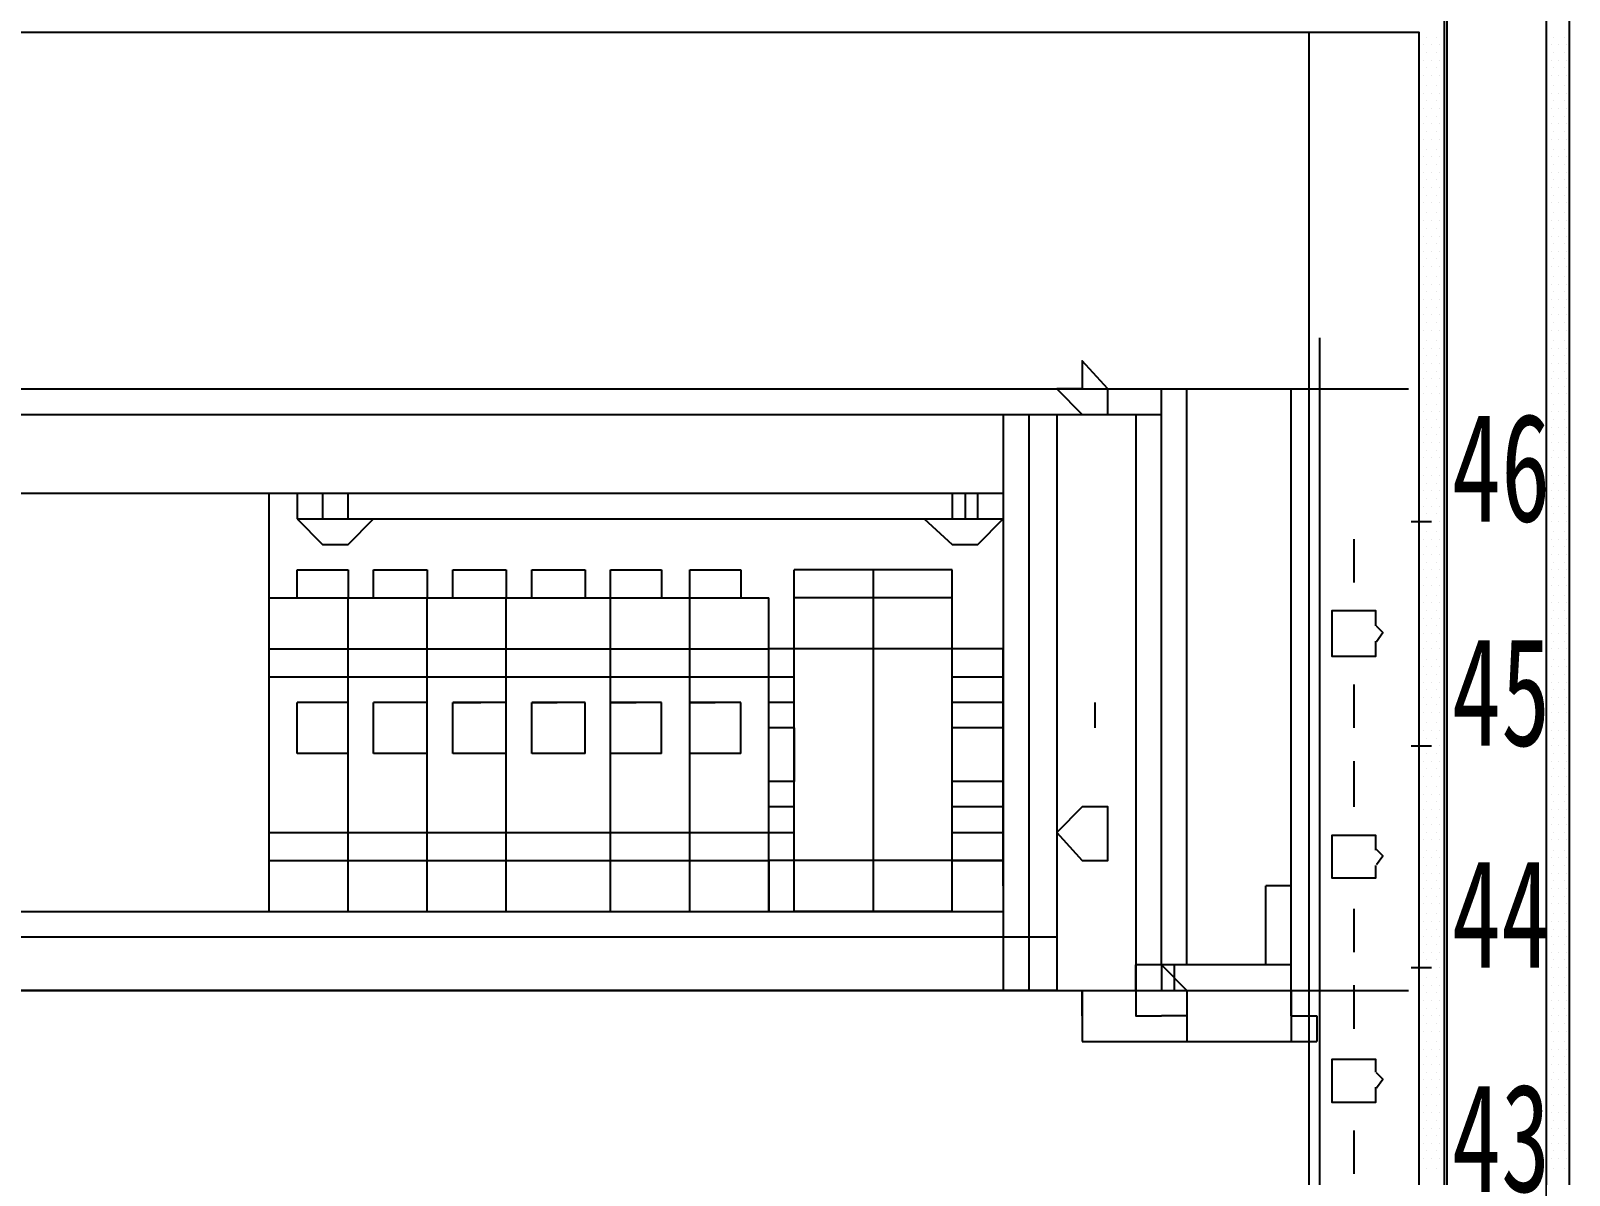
# Model space of a CAD drawing. Header units: metres. Extents: x 17 to 1264, y 17 to 859.
# Drawn here: x 464 to 550.9, y 627.5 to 692.1 of the extents above; entities that cross this region are included whole.
import ezdxf

# ---------------------------------------------------------------- set-up
doc = ezdxf.new("R2010")
doc.units = ezdxf.units.M
for name, color, linetype in [('LINES', 7, 'Continuous'), ('POLYLINES', 4, 'Continuous'), ('RECTS', 7, 'Continuous'), ('TEXTS', 3, 'Continuous')]:
    doc.layers.add(name, color=color, linetype=linetype)

msp = doc.modelspace()

# ---------------------------------------------------------------- linework, layer by layer
at = {"layer": 'LINES'}
for p, q in [((389.37, 692.06), (536.11, 692.06)), ((536.25, 96.77), (536.25, 692.06)), ((542.87, 691.78), (542.87, 691.78)), ((543.45, 691.78), (543.45, 691.78)), ((543.88, 691.78), (543.88, 691.78)), ((549.64, 691.78), (549.64, 691.78)), ((550.07, 691.78), (550.07, 691.78)), ((550.65, 691.78), (550.65, 691.78)), ((542.73, 691.34), (542.73, 691.34)), ((542.87, 690.91), (542.87, 690.91)), ((543.16, 691.34), (543.16, 691.34)), ((543.45, 690.91), (543.45, 690.91)), ((543.59, 691.34), (543.59, 691.34)), ((543.88, 690.91), (543.88, 690.91)), ((549.64, 690.91), (549.64, 690.91)), ((549.93, 691.34), (549.93, 691.34)), ((550.07, 690.91), (550.07, 690.91)), ((550.36, 691.34), (550.36, 691.34)), ((550.65, 690.91), (550.65, 690.91)), ((550.79, 691.34), (550.79, 691.34)), ((542.73, 690.48), (542.73, 690.48)), ((542.87, 690.05), (542.87, 690.05)), ((543.16, 690.48), (543.16, 690.48)), ((543.45, 690.05), (543.45, 690.05)), ((543.59, 690.48), (543.59, 690.48)), ((543.88, 690.05), (543.88, 690.05)), ((549.64, 690.05), (549.64, 690.05)), ((549.93, 690.48), (549.93, 690.48)), ((550.07, 690.05), (550.07, 690.05)), ((550.36, 690.48), (550.36, 690.48)), ((550.65, 690.05), (550.65, 690.05)), ((550.79, 690.48), (550.79, 690.48)), ((542.73, 689.62), (542.73, 689.62)), ((543.16, 689.62), (543.16, 689.62)), ((543.59, 689.62), (543.59, 689.62)), ((549.93, 689.62), (549.93, 689.62)), ((550.36, 689.62), (550.36, 689.62)), ((550.79, 689.62), (550.79, 689.62)), ((542.73, 688.61), (542.73, 688.61)), ((542.87, 689.04), (542.87, 689.04)), ((543.16, 688.61), (543.16, 688.61)), ((543.45, 689.04), (543.45, 689.04)), ((543.59, 688.61), (543.59, 688.61)), ((543.88, 689.04), (543.88, 689.04)), ((549.64, 689.04), (549.64, 689.04)), ((549.93, 688.61), (549.93, 688.61)), ((550.07, 689.04), (550.07, 689.04)), ((550.36, 688.61), (550.36, 688.61)), ((550.65, 689.04), (550.65, 689.04)), ((550.79, 688.61), (550.79, 688.61)), ((542.73, 687.74), (542.73, 687.74)), ((542.87, 688.18), (542.87, 688.18)), ((543.16, 687.74), (543.16, 687.74)), ((543.45, 688.18), (543.45, 688.18)), ((543.59, 687.74), (543.59, 687.74)), ((543.88, 688.18), (543.88, 688.18)), ((549.64, 688.18), (549.64, 688.18)), ((549.93, 687.74), (549.93, 687.74)), ((550.07, 688.18), (550.07, 688.18)), ((550.36, 687.74), (550.36, 687.74)), ((550.65, 688.18), (550.65, 688.18)), ((550.79, 687.74), (550.79, 687.74)), ((542.73, 686.88), (542.73, 686.88)), ((542.87, 687.31), (542.87, 687.31)), ((543.16, 686.88), (543.16, 686.88)), ((543.45, 687.31), (543.45, 687.31)), ((543.59, 686.88), (543.59, 686.88)), ((543.88, 687.31), (543.88, 687.31)), ((549.64, 687.31), (549.64, 687.31)), ((549.93, 686.88), (549.93, 686.88)), ((550.07, 687.31), (550.07, 687.31)), ((550.36, 686.88), (550.36, 686.88)), ((550.65, 687.31), (550.65, 687.31)), ((550.79, 686.88), (550.79, 686.88)), ((542.73, 686.02), (542.73, 686.02)), ((542.87, 686.45), (542.87, 686.45)), ((543.16, 686.02), (543.16, 686.02)), ((543.45, 686.45), (543.45, 686.45)), ((543.59, 686.02), (543.59, 686.02)), ((543.88, 686.45), (543.88, 686.45)), ((549.64, 686.45), (549.64, 686.45)), ((549.93, 686.02), (549.93, 686.02)), ((550.07, 686.45), (550.07, 686.45)), ((550.36, 686.02), (550.36, 686.02)), ((550.65, 686.45), (550.65, 686.45)), ((550.79, 686.02), (550.79, 686.02)), ((542.73, 685.01), (542.73, 685.01)), ((542.87, 685.44), (542.87, 685.44)), ((543.16, 685.01), (543.16, 685.01)), ((543.45, 685.44), (543.45, 685.44)), ((543.59, 685.01), (543.59, 685.01)), ((543.88, 685.44), (543.88, 685.44)), ((549.64, 685.44), (549.64, 685.44)), ((549.93, 685.01), (549.93, 685.01)), ((550.07, 685.44), (550.07, 685.44)), ((550.36, 685.01), (550.36, 685.01)), ((550.65, 685.44), (550.65, 685.44)), ((550.79, 685.01), (550.79, 685.01)), ((542.73, 684.14), (542.73, 684.14)), ((542.87, 684.58), (542.87, 684.58)), ((543.16, 684.14), (543.16, 684.14)), ((543.45, 684.58), (543.45, 684.58)), ((543.59, 684.14), (543.59, 684.14)), ((543.88, 684.58), (543.88, 684.58)), ((549.64, 684.58), (549.64, 684.58)), ((549.93, 684.14), (549.93, 684.14)), ((550.07, 684.58), (550.07, 684.58)), ((550.36, 684.14), (550.36, 684.14)), ((550.65, 684.58), (550.65, 684.58)), ((550.79, 684.14), (550.79, 684.14)), ((542.73, 683.28), (542.73, 683.28)), ((542.87, 683.71), (542.87, 683.71)), ((543.16, 683.28), (543.16, 683.28)), ((543.45, 683.71), (543.45, 683.71)), ((543.59, 683.28), (543.59, 683.28)), ((543.88, 683.71), (543.88, 683.71)), ((549.64, 683.71), (549.64, 683.71)), ((549.93, 683.28), (549.93, 683.28)), ((550.07, 683.71), (550.07, 683.71)), ((550.36, 683.28), (550.36, 683.28)), ((550.65, 683.71), (550.65, 683.71)), ((550.79, 683.28), (550.79, 683.28)), ((542.73, 682.42), (542.73, 682.42)), ((542.87, 682.85), (542.87, 682.85)), ((543.16, 682.42), (543.16, 682.42)), ((543.45, 682.85), (543.45, 682.85)), ((543.59, 682.42), (543.59, 682.42)), ((543.88, 682.85), (543.88, 682.85)), ((549.64, 682.85), (549.64, 682.85)), ((549.93, 682.42), (549.93, 682.42)), ((550.07, 682.85), (550.07, 682.85)), ((550.36, 682.42), (550.36, 682.42)), ((550.65, 682.85), (550.65, 682.85)), ((550.79, 682.42), (550.79, 682.42)), ((542.73, 681.41), (542.73, 681.41)), ((542.87, 681.84), (542.87, 681.84)), ((543.16, 681.41), (543.16, 681.41)), ((543.45, 681.84), (543.45, 681.84)), ((543.59, 681.41), (543.59, 681.41)), ((543.88, 681.84), (543.88, 681.84)), ((549.64, 681.84), (549.64, 681.84)), ((549.93, 681.41), (549.93, 681.41)), ((550.07, 681.84), (550.07, 681.84)), ((550.36, 681.41), (550.36, 681.41)), ((550.65, 681.84), (550.65, 681.84)), ((550.79, 681.41), (550.79, 681.41)), ((542.73, 680.54), (542.73, 680.54)), ((542.87, 680.98), (542.87, 680.98)), ((543.16, 680.54), (543.16, 680.54)), ((543.45, 680.98), (543.45, 680.98)), ((543.59, 680.54), (543.59, 680.54)), ((543.88, 680.98), (543.88, 680.98)), ((549.64, 680.98), (549.64, 680.98)), ((549.93, 680.54), (549.93, 680.54)), ((550.07, 680.98), (550.07, 680.98)), ((550.36, 680.54), (550.36, 680.54)), ((550.65, 680.98), (550.65, 680.98)), ((550.79, 680.54), (550.79, 680.54)), ((542.73, 679.68), (542.73, 679.68)), ((542.87, 680.11), (542.87, 680.11)), ((543.16, 679.68), (543.16, 679.68)), ((543.45, 680.11), (543.45, 680.11)), ((543.59, 679.68), (543.59, 679.68)), ((543.88, 680.11), (543.88, 680.11)), ((549.64, 680.11), (549.64, 680.11)), ((549.93, 679.68), (549.93, 679.68)), ((550.07, 680.11), (550.07, 680.11)), ((550.36, 679.68), (550.36, 679.68)), ((550.65, 680.11), (550.65, 680.11)), ((550.79, 679.68), (550.79, 679.68)), ((542.73, 678.82), (542.73, 678.82)), ((542.87, 679.25), (542.87, 679.25)), ((543.16, 678.82), (543.16, 678.82)), ((543.45, 679.25), (543.45, 679.25)), ((543.59, 678.82), (543.59, 678.82)), ((543.88, 679.25), (543.88, 679.25)), ((549.64, 679.25), (549.64, 679.25)), ((549.93, 678.82), (549.93, 678.82)), ((550.07, 679.25), (550.07, 679.25)), ((550.36, 678.82), (550.36, 678.82)), ((550.65, 679.25), (550.65, 679.25)), ((550.79, 678.82), (550.79, 678.82)), ((542.87, 678.24), (542.87, 678.24)), ((543.45, 678.24), (543.45, 678.24)), ((543.88, 678.24), (543.88, 678.24)), ((549.64, 678.24), (549.64, 678.24)), ((550.07, 678.24), (550.07, 678.24)), ((550.65, 678.24), (550.65, 678.24)), ((542.73, 677.81), (542.73, 677.81)), ((542.87, 677.38), (542.87, 677.38)), ((543.16, 677.81), (543.16, 677.81)), ((543.45, 677.38), (543.45, 677.38)), ((543.59, 677.81), (543.59, 677.81)), ((543.88, 677.38), (543.88, 677.38)), ((549.64, 677.38), (549.64, 677.38)), ((549.93, 677.81), (549.93, 677.81)), ((550.07, 677.38), (550.07, 677.38)), ((550.36, 677.81), (550.36, 677.81)), ((550.65, 677.38), (550.65, 677.38)), ((550.79, 677.81), (550.79, 677.81)), ((542.73, 676.94), (542.73, 676.94)), ((542.87, 676.51), (542.87, 676.51)), ((543.16, 676.94), (543.16, 676.94)), ((543.45, 676.51), (543.45, 676.51)), ((543.59, 676.94), (543.59, 676.94)), ((543.88, 676.51), (543.88, 676.51)), ((549.64, 676.51), (549.64, 676.51)), ((549.93, 676.94), (549.93, 676.94)), ((550.07, 676.51), (550.07, 676.51)), ((550.36, 676.94), (550.36, 676.94)), ((550.65, 676.51), (550.65, 676.51)), ((550.79, 676.94), (550.79, 676.94)), ((542.73, 676.08), (542.73, 676.08)), ((542.87, 675.65), (542.87, 675.65)), ((543.16, 676.08), (543.16, 676.08)), ((543.45, 675.65), (543.45, 675.65)), ((543.59, 676.08), (543.59, 676.08)), ((543.88, 675.65), (543.88, 675.65)), ((549.64, 675.65), (549.64, 675.65)), ((549.93, 676.08), (549.93, 676.08)), ((550.07, 675.65), (550.07, 675.65)), ((550.36, 676.08), (550.36, 676.08)), ((550.65, 675.65), (550.65, 675.65)), ((550.79, 676.08), (550.79, 676.08)), ((542.73, 675.22), (542.73, 675.22)), ((542.87, 674.64), (542.87, 674.64)), ((543.16, 675.22), (543.16, 675.22)), ((543.45, 674.64), (543.45, 674.64)), ((543.59, 675.22), (543.59, 675.22)), ((543.88, 674.64), (543.88, 674.64)), ((549.64, 674.64), (549.64, 674.64)), ((549.93, 675.22), (549.93, 675.22)), ((550.07, 674.64), (550.07, 674.64)), ((550.36, 675.22), (550.36, 675.22)), ((550.65, 674.64), (550.65, 674.64)), ((550.79, 675.22), (550.79, 675.22)), ((542.73, 674.21), (542.73, 674.21)), ((542.87, 673.78), (542.87, 673.78)), ((543.16, 674.21), (543.16, 674.21)), ((543.45, 673.78), (543.45, 673.78)), ((543.59, 674.21), (543.59, 674.21)), ((543.88, 673.78), (543.88, 673.78)), ((549.64, 673.78), (549.64, 673.78)), ((549.93, 674.21), (549.93, 674.21)), ((550.07, 673.78), (550.07, 673.78)), ((550.36, 674.21), (550.36, 674.21)), ((550.65, 673.78), (550.65, 673.78)), ((550.79, 674.21), (550.79, 674.21)), ((542.73, 673.34), (542.73, 673.34)), ((542.87, 672.91), (542.87, 672.91)), ((543.16, 673.34), (543.16, 673.34)), ((543.45, 672.91), (543.45, 672.91)), ((543.59, 673.34), (543.59, 673.34)), ((543.88, 672.91), (543.88, 672.91)), ((549.64, 672.91), (549.64, 672.91)), ((549.93, 673.34), (549.93, 673.34)), ((550.07, 672.91), (550.07, 672.91)), ((550.36, 673.34), (550.36, 673.34)), ((550.65, 672.91), (550.65, 672.91)), ((550.79, 673.34), (550.79, 673.34)), ((389.8, 671.9), (541.87, 671.9)), ((390.23, 671.9), (541.15, 671.9)), ((527.9, 639.36), (527.9, 671.9)), ((529.34, 639.36), (529.34, 671.9)), ((535.24, 636.48), (535.24, 671.9)), ((542.73, 672.48), (542.73, 672.48)), ((542.87, 672.05), (542.87, 672.05)), ((543.16, 672.48), (543.16, 672.48)), ((543.45, 672.05), (543.45, 672.05)), ((543.59, 672.48), (543.59, 672.48)), ((543.88, 672.05), (543.88, 672.05)), ((549.64, 672.05), (549.64, 672.05)), ((549.93, 672.48), (549.93, 672.48)), ((550.07, 672.05), (550.07, 672.05)), ((550.36, 672.48), (550.36, 672.48)), ((550.65, 672.05), (550.65, 672.05)), ((550.79, 672.48), (550.79, 672.48)), ((542.73, 671.62), (542.73, 671.62)), ((542.87, 671.04), (542.87, 671.04)), ((543.16, 671.62), (543.16, 671.62)), ((543.45, 671.04), (543.45, 671.04)), ((543.59, 671.62), (543.59, 671.62)), ((543.88, 671.04), (543.88, 671.04)), ((549.64, 671.04), (549.64, 671.04)), ((549.93, 671.62), (549.93, 671.62)), ((550.07, 671.04), (550.07, 671.04)), ((550.36, 671.62), (550.36, 671.62)), ((550.65, 671.04), (550.65, 671.04)), ((550.79, 671.62), (550.79, 671.62)), ((403.48, 670.46), (526.46, 670.46)), ((405.07, 670.46), (526.46, 670.46)), ((518.97, 670.46), (518.97, 637.92)), ((520.41, 670.46), (520.41, 637.92)), ((521.99, 670.46), (527.9, 670.46)), ((521.99, 670.46), (521.99, 637.92)), ((526.46, 670.46), (526.46, 637.92)), ((542.73, 670.61), (542.73, 670.61)), ((542.87, 670.18), (542.87, 670.18)), ((543.16, 670.61), (543.16, 670.61)), ((543.45, 670.18), (543.45, 670.18)), ((543.59, 670.61), (543.59, 670.61)), ((543.88, 670.18), (543.88, 670.18)), ((549.64, 670.18), (549.64, 670.18)), ((549.93, 670.61), (549.93, 670.61)), ((550.07, 670.18), (550.07, 670.18)), ((550.36, 670.61), (550.36, 670.61)), ((550.65, 670.18), (550.65, 670.18)), ((550.79, 670.61), (550.79, 670.61)), ((542.73, 669.74), (542.73, 669.74)), ((542.87, 669.31), (542.87, 669.31)), ((543.16, 669.74), (543.16, 669.74)), ((543.45, 669.31), (543.45, 669.31)), ((543.59, 669.74), (543.59, 669.74)), ((543.88, 669.31), (543.88, 669.31)), ((549.64, 669.31), (549.64, 669.31)), ((549.93, 669.74), (549.93, 669.74)), ((550.07, 669.31), (550.07, 669.31)), ((550.36, 669.74), (550.36, 669.74)), ((550.65, 669.31), (550.65, 669.31)), ((550.79, 669.74), (550.79, 669.74)), ((542.73, 668.88), (542.73, 668.88)), ((542.87, 668.45), (542.87, 668.45)), ((543.16, 668.88), (543.16, 668.88)), ((543.45, 668.45), (543.45, 668.45)), ((543.59, 668.88), (543.59, 668.88)), ((543.88, 668.45), (543.88, 668.45)), ((549.64, 668.45), (549.64, 668.45)), ((549.93, 668.88), (549.93, 668.88)), ((550.07, 668.45), (550.07, 668.45)), ((550.36, 668.88), (550.36, 668.88)), ((550.65, 668.45), (550.65, 668.45)), ((550.79, 668.88), (550.79, 668.88)), ((542.73, 668.02), (542.73, 668.02)), ((542.87, 667.44), (542.87, 667.44)), ((543.16, 668.02), (543.16, 668.02)), ((543.45, 667.44), (543.45, 667.44)), ((543.59, 668.02), (543.59, 668.02)), ((543.88, 667.44), (543.88, 667.44)), ((549.64, 667.44), (549.64, 667.44)), ((549.93, 668.02), (549.93, 668.02)), ((550.07, 667.44), (550.07, 667.44)), ((550.36, 668.02), (550.36, 668.02)), ((550.65, 667.44), (550.65, 667.44)), ((550.79, 668.02), (550.79, 668.02)), ((542.73, 667.01), (542.73, 667.01)), ((542.87, 666.58), (542.87, 666.58)), ((543.16, 667.01), (543.16, 667.01)), ((543.45, 666.58), (543.45, 666.58)), ((543.59, 667.01), (543.59, 667.01)), ((543.88, 666.58), (543.88, 666.58)), ((549.64, 666.58), (549.64, 666.58)), ((549.93, 667.01), (549.93, 667.01)), ((550.07, 666.58), (550.07, 666.58)), ((550.36, 667.01), (550.36, 667.01)), ((550.65, 666.58), (550.65, 666.58)), ((550.79, 667.01), (550.79, 667.01)), ((518.97, 666), (409.39, 666)), ((477.5, 642.38), (477.5, 666)), ((479.08, 666), (479.08, 664.56)), ((516.81, 666), (516.81, 664.56)), ((518.97, 666), (518.97, 664.56)), ((542.73, 666.14), (542.73, 666.14)), ((542.87, 665.71), (542.87, 665.71)), ((543.16, 666.14), (543.16, 666.14)), ((543.45, 665.71), (543.45, 665.71)), ((543.59, 666.14), (543.59, 666.14)), ((543.88, 665.71), (543.88, 665.71)), ((549.64, 665.71), (549.64, 665.71)), ((549.93, 666.14), (549.93, 666.14)), ((550.07, 665.71), (550.07, 665.71)), ((550.36, 666.14), (550.36, 666.14)), ((550.65, 665.71), (550.65, 665.71)), ((550.79, 666.14), (550.79, 666.14)), ((542.73, 665.28), (542.73, 665.28)), ((542.87, 664.85), (542.87, 664.85)), ((543.16, 665.28), (543.16, 665.28)), ((543.45, 664.85), (543.45, 664.85)), ((543.59, 665.28), (543.59, 665.28)), ((543.88, 664.85), (543.88, 664.85)), ((549.64, 664.85), (549.64, 664.85)), ((549.93, 665.28), (549.93, 665.28)), ((550.07, 664.85), (550.07, 664.85)), ((550.36, 665.28), (550.36, 665.28)), ((550.65, 664.85), (550.65, 664.85)), ((550.79, 665.28), (550.79, 665.28)), ((479.08, 664.56), (518.97, 664.56)), ((542.01, 664.42), (543.16, 664.42)), ((542.73, 664.42), (542.73, 664.42)), ((543.16, 664.42), (543.16, 664.42)), ((543.59, 664.42), (543.59, 664.42)), ((549.93, 664.42), (549.93, 664.42)), ((550.36, 664.42), (550.36, 664.42)), ((550.79, 664.42), (550.79, 664.42)), ((538.77, 663.41), (538.77, 660.96)), ((542.73, 663.41), (542.73, 663.41)), ((542.87, 663.84), (542.87, 663.84)), ((543.16, 663.41), (543.16, 663.41)), ((543.45, 663.84), (543.45, 663.84)), ((543.59, 663.41), (543.59, 663.41)), ((543.88, 663.84), (543.88, 663.84)), ((549.64, 663.84), (549.64, 663.84)), ((549.93, 663.41), (549.93, 663.41)), ((550.07, 663.84), (550.07, 663.84)), ((550.36, 663.41), (550.36, 663.41)), ((550.65, 663.84), (550.65, 663.84)), ((550.79, 663.41), (550.79, 663.41)), ((542.73, 662.54), (542.73, 662.54)), ((542.87, 662.98), (542.87, 662.98)), ((543.16, 662.54), (543.16, 662.54)), ((543.45, 662.98), (543.45, 662.98)), ((543.59, 662.54), (543.59, 662.54)), ((543.88, 662.98), (543.88, 662.98)), ((549.64, 662.98), (549.64, 662.98)), ((549.93, 662.54), (549.93, 662.54)), ((550.07, 662.98), (550.07, 662.98)), ((550.36, 662.54), (550.36, 662.54)), ((550.65, 662.98), (550.65, 662.98)), ((550.79, 662.54), (550.79, 662.54)), ((479.08, 661.68), (481.96, 661.68)), ((479.08, 661.68), (479.08, 661.68)), ((479.08, 660.1), (479.08, 661.68)), ((481.96, 661.68), (481.96, 661.68)), ((481.96, 661.68), (481.96, 660.1)), ((483.4, 661.68), (486.43, 661.68)), ((483.4, 661.68), (483.4, 661.68)), ((483.4, 660.1), (483.4, 661.68)), ((486.43, 661.68), (486.43, 661.68)), ((486.43, 661.68), (486.43, 660.1)), ((487.87, 661.68), (487.87, 661.68)), ((487.87, 660.1), (487.87, 661.68)), ((487.87, 661.68), (490.89, 661.68)), ((490.89, 661.68), (490.89, 661.68)), ((490.89, 661.68), (490.89, 660.1)), ((492.33, 661.68), (492.33, 661.68)), ((492.33, 660.1), (492.33, 661.68)), ((492.33, 661.68), (495.35, 661.68)), ((495.35, 661.68), (495.35, 661.68)), ((495.35, 661.68), (495.35, 660.1)), ((496.79, 661.68), (499.67, 661.68)), ((496.79, 661.68), (496.79, 661.68)), ((496.79, 660.1), (496.79, 661.68)), ((499.67, 661.68), (499.67, 661.68)), ((499.67, 661.68), (499.67, 660.1)), ((501.26, 661.68), (501.26, 661.68)), ((501.26, 660.1), (501.26, 661.68)), ((501.26, 661.68), (504.14, 661.68)), ((504.14, 661.68), (504.14, 661.68)), ((504.14, 661.68), (504.14, 660.1)), ((516.09, 661.68), (507.16, 661.68)), ((507.16, 642.38), (507.16, 661.68)), ((511.63, 642.38), (511.63, 661.68)), ((516.09, 642.38), (516.09, 661.68)), ((542.73, 661.68), (542.73, 661.68)), ((542.87, 662.11), (542.87, 662.11)), ((543.16, 661.68), (543.16, 661.68)), ((543.45, 662.11), (543.45, 662.11)), ((543.59, 661.68), (543.59, 661.68)), ((543.88, 662.11), (543.88, 662.11)), ((549.64, 662.11), (549.64, 662.11)), ((549.93, 661.68), (549.93, 661.68)), ((550.07, 662.11), (550.07, 662.11)), ((550.36, 661.68), (550.36, 661.68)), ((550.65, 662.11), (550.65, 662.11)), ((550.79, 661.68), (550.79, 661.68)), ((542.73, 660.82), (542.73, 660.82)), ((542.87, 661.25), (542.87, 661.25)), ((543.16, 660.82), (543.16, 660.82)), ((543.45, 661.25), (543.45, 661.25)), ((543.59, 660.82), (543.59, 660.82)), ((543.88, 661.25), (543.88, 661.25)), ((549.64, 661.25), (549.64, 661.25)), ((549.93, 660.82), (549.93, 660.82)), ((550.07, 661.25), (550.07, 661.25)), ((550.36, 660.82), (550.36, 660.82)), ((550.65, 661.25), (550.65, 661.25)), ((550.79, 660.82), (550.79, 660.82)), ((477.5, 660.1), (505.72, 660.1)), ((481.96, 642.38), (481.96, 660.1)), ((486.43, 642.38), (486.43, 660.1)), ((490.89, 642.38), (490.89, 660.1)), ((496.79, 642.38), (496.79, 660.1)), ((501.26, 642.38), (501.26, 660.1)), ((505.72, 642.38), (505.72, 660.1)), ((516.09, 660.1), (507.16, 660.1)), ((542.73, 659.81), (542.73, 659.81)), ((542.87, 660.24), (542.87, 660.24)), ((543.16, 659.81), (543.16, 659.81)), ((543.45, 660.24), (543.45, 660.24)), ((543.59, 659.81), (543.59, 659.81)), ((543.88, 660.24), (543.88, 660.24)), ((549.64, 660.24), (549.64, 660.24)), ((549.93, 659.81), (549.93, 659.81)), ((550.07, 660.24), (550.07, 660.24)), ((550.36, 659.81), (550.36, 659.81)), ((550.65, 660.24), (550.65, 660.24)), ((550.79, 659.81), (550.79, 659.81)), ((542.73, 658.94), (542.73, 658.94)), ((542.87, 659.38), (542.87, 659.38)), ((543.16, 658.94), (543.16, 658.94)), ((543.45, 659.38), (543.45, 659.38)), ((543.59, 658.94), (543.59, 658.94)), ((543.88, 659.38), (543.88, 659.38)), ((549.64, 659.38), (549.64, 659.38)), ((549.93, 658.94), (549.93, 658.94)), ((550.07, 659.38), (550.07, 659.38)), ((550.36, 658.94), (550.36, 658.94)), ((550.65, 659.38), (550.65, 659.38)), ((550.79, 658.94), (550.79, 658.94)), ((542.73, 658.08), (542.73, 658.08)), ((542.87, 658.51), (542.87, 658.51)), ((543.16, 658.08), (543.16, 658.08)), ((543.45, 658.51), (543.45, 658.51)), ((543.59, 658.08), (543.59, 658.08)), ((543.88, 658.51), (543.88, 658.51)), ((549.64, 658.51), (549.64, 658.51)), ((549.93, 658.08), (549.93, 658.08)), ((550.07, 658.51), (550.07, 658.51)), ((550.36, 658.08), (550.36, 658.08)), ((550.65, 658.51), (550.65, 658.51)), ((550.79, 658.08), (550.79, 658.08)), ((477.5, 657.22), (505.72, 657.22)), ((507.16, 657.22), (505.72, 657.22)), ((516.09, 657.22), (507.16, 657.22)), ((518.97, 657.22), (516.09, 657.22)), ((518.97, 645.26), (518.97, 657.22)), ((542.73, 657.22), (542.73, 657.22)), ((542.87, 657.65), (542.87, 657.65)), ((543.16, 657.22), (543.16, 657.22)), ((543.45, 657.65), (543.45, 657.65)), ((543.59, 657.22), (543.59, 657.22)), ((543.88, 657.65), (543.88, 657.65)), ((549.64, 657.65), (549.64, 657.65)), ((549.93, 657.22), (549.93, 657.22)), ((550.07, 657.65), (550.07, 657.65)), ((550.36, 657.22), (550.36, 657.22)), ((550.65, 657.65), (550.65, 657.65)), ((550.79, 657.22), (550.79, 657.22)), ((542.73, 656.21), (542.73, 656.21)), ((542.87, 656.64), (542.87, 656.64)), ((543.16, 656.21), (543.16, 656.21)), ((543.45, 656.64), (543.45, 656.64)), ((543.59, 656.21), (543.59, 656.21)), ((543.88, 656.64), (543.88, 656.64)), ((549.64, 656.64), (549.64, 656.64)), ((549.93, 656.21), (549.93, 656.21)), ((550.07, 656.64), (550.07, 656.64)), ((550.36, 656.21), (550.36, 656.21)), ((550.65, 656.64), (550.65, 656.64)), ((550.79, 656.21), (550.79, 656.21)), ((477.5, 655.63), (505.72, 655.63)), ((505.72, 655.63), (507.16, 655.63)), ((516.09, 655.63), (518.97, 655.63)), ((518.97, 655.63), (518.97, 655.63)), ((535.24, 640.94), (535.24, 655.63)), ((535.24, 655.63), (535.24, 655.63)), ((542.73, 655.34), (542.73, 655.34)), ((542.87, 655.78), (542.87, 655.78)), ((543.16, 655.34), (543.16, 655.34)), ((543.45, 655.78), (543.45, 655.78)), ((543.59, 655.34), (543.59, 655.34)), ((543.88, 655.78), (543.88, 655.78)), ((549.64, 655.78), (549.64, 655.78)), ((549.93, 655.34), (549.93, 655.34)), ((550.07, 655.78), (550.07, 655.78)), ((550.36, 655.34), (550.36, 655.34)), ((550.65, 655.78), (550.65, 655.78)), ((550.79, 655.34), (550.79, 655.34)), ((538.77, 655.2), (538.77, 652.75)), ((542.73, 654.48), (542.73, 654.48)), ((542.87, 654.91), (542.87, 654.91)), ((543.16, 654.48), (543.16, 654.48)), ((543.45, 654.91), (543.45, 654.91)), ((543.59, 654.48), (543.59, 654.48)), ((543.88, 654.91), (543.88, 654.91)), ((549.64, 654.91), (549.64, 654.91)), ((549.93, 654.48), (549.93, 654.48)), ((550.07, 654.91), (550.07, 654.91)), ((550.36, 654.48), (550.36, 654.48)), ((550.65, 654.91), (550.65, 654.91)), ((550.79, 654.48), (550.79, 654.48)), ((481.96, 654.19), (479.08, 654.19)), ((480.52, 654.19), (479.08, 654.19)), ((479.08, 654.19), (479.08, 654.19)), ((479.08, 651.31), (479.08, 654.19)), ((480.52, 654.19), (480.52, 654.19)), ((481.96, 654.19), (480.52, 654.19)), ((481.96, 651.31), (481.96, 654.19)), ((481.96, 654.19), (481.96, 654.19)), ((483.4, 654.19), (483.4, 654.19)), ((483.4, 651.31), (483.4, 654.19)), ((486.43, 654.19), (483.4, 654.19)), ((484.99, 654.19), (483.4, 654.19)), ((484.99, 654.19), (484.99, 654.19)), ((486.43, 654.19), (484.99, 654.19)), ((486.43, 654.19), (486.43, 654.19)), ((486.43, 651.31), (486.43, 654.19)), ((487.87, 654.19), (489.45, 654.19)), ((487.87, 651.31), (487.87, 654.19)), ((487.87, 654.19), (487.87, 654.19)), ((490.89, 654.19), (487.87, 654.19)), ((489.45, 654.19), (489.45, 654.19)), ((490.89, 654.19), (489.45, 654.19)), ((490.89, 651.31), (490.89, 654.19)), ((490.89, 654.19), (490.89, 654.19)), ((492.33, 654.19), (492.33, 654.19)), ((492.33, 651.31), (492.33, 654.19)), ((492.33, 654.19), (493.77, 654.19)), ((495.35, 654.19), (492.33, 654.19)), ((493.77, 654.19), (493.77, 654.19)), ((495.35, 654.19), (493.77, 654.19)), ((495.35, 651.31), (495.35, 654.19)), ((495.35, 654.19), (495.35, 654.19)), ((499.67, 654.19), (496.79, 654.19)), ((496.79, 654.19), (498.23, 654.19)), ((496.79, 651.31), (496.79, 654.19)), ((496.79, 654.19), (496.79, 654.19)), ((499.67, 654.19), (498.23, 654.19)), ((498.23, 654.19), (498.23, 654.19)), ((499.67, 651.31), (499.67, 654.19)), ((499.67, 654.19), (499.67, 654.19)), ((501.26, 654.19), (502.7, 654.19)), ((501.26, 651.31), (501.26, 654.19)), ((501.26, 654.19), (501.26, 654.19)), ((504.14, 654.19), (501.26, 654.19)), ((502.7, 654.19), (502.7, 654.19)), ((504.14, 654.19), (502.7, 654.19)), ((504.14, 654.19), (504.14, 654.19)), ((504.14, 651.31), (504.14, 654.19)), ((507.16, 654.19), (505.72, 654.19)), ((518.97, 654.19), (516.09, 654.19)), ((518.97, 654.19), (518.97, 654.19)), ((524.15, 654.19), (524.15, 652.75)), ((542.73, 653.62), (542.73, 653.62)), ((542.87, 654.05), (542.87, 654.05)), ((543.16, 653.62), (543.16, 653.62)), ((543.45, 654.05), (543.45, 654.05)), ((543.59, 653.62), (543.59, 653.62)), ((543.88, 654.05), (543.88, 654.05)), ((549.64, 654.05), (549.64, 654.05)), ((549.93, 653.62), (549.93, 653.62)), ((550.07, 654.05), (550.07, 654.05)), ((550.36, 653.62), (550.36, 653.62)), ((550.65, 654.05), (550.65, 654.05)), ((550.79, 653.62), (550.79, 653.62)), ((507.16, 652.75), (505.72, 652.75)), ((507.16, 652.75), (507.16, 649.73)), ((518.97, 652.75), (516.09, 652.75)), ((518.97, 652.75), (518.97, 649.73)), ((542.87, 653.04), (542.87, 653.04)), ((543.45, 653.04), (543.45, 653.04)), ((543.88, 653.04), (543.88, 653.04)), ((549.64, 653.04), (549.64, 653.04)), ((550.07, 653.04), (550.07, 653.04)), ((550.65, 653.04), (550.65, 653.04)), ((542.73, 652.61), (542.73, 652.61)), ((542.87, 652.18), (542.87, 652.18)), ((543.16, 652.61), (543.16, 652.61)), ((543.45, 652.18), (543.45, 652.18)), ((543.59, 652.61), (543.59, 652.61)), ((543.88, 652.18), (543.88, 652.18)), ((549.64, 652.18), (549.64, 652.18)), ((549.93, 652.61), (549.93, 652.61)), ((550.07, 652.18), (550.07, 652.18)), ((550.36, 652.61), (550.36, 652.61)), ((550.65, 652.18), (550.65, 652.18)), ((550.79, 652.61), (550.79, 652.61)), ((481.96, 651.31), (479.08, 651.31)), ((479.08, 651.31), (479.08, 651.31)), ((481.96, 651.31), (481.96, 651.31)), ((486.43, 651.31), (483.4, 651.31)), ((483.4, 651.31), (483.4, 651.31)), ((486.43, 651.31), (486.43, 651.31)), ((490.89, 651.31), (487.87, 651.31)), ((487.87, 651.31), (487.87, 651.31)), ((490.89, 651.31), (490.89, 651.31)), ((495.35, 651.31), (492.33, 651.31)), ((495.35, 651.31), (495.35, 651.31)), ((499.67, 651.31), (496.79, 651.31)), ((496.79, 651.31), (496.79, 651.31)), ((499.67, 651.31), (499.67, 651.31)), ((504.14, 651.31), (501.26, 651.31)), ((501.26, 651.31), (501.26, 651.31)), ((507.16, 651.31), (507.16, 651.31)), ((518.97, 651.31), (518.97, 651.31)), ((542.01, 651.74), (543.16, 651.74)), ((542.73, 651.74), (542.73, 651.74)), ((542.87, 651.31), (542.87, 651.31)), ((543.16, 651.74), (543.16, 651.74)), ((543.45, 651.31), (543.45, 651.31)), ((543.59, 651.74), (543.59, 651.74)), ((543.88, 651.31), (543.88, 651.31)), ((549.64, 651.31), (549.64, 651.31)), ((549.93, 651.74), (549.93, 651.74)), ((550.07, 651.31), (550.07, 651.31)), ((550.36, 651.74), (550.36, 651.74)), ((550.65, 651.31), (550.65, 651.31)), ((550.79, 651.74), (550.79, 651.74)), ((538.77, 650.88), (538.77, 648.29)), ((542.73, 650.88), (542.73, 650.88)), ((542.87, 650.45), (542.87, 650.45)), ((543.16, 650.88), (543.16, 650.88)), ((543.45, 650.45), (543.45, 650.45)), ((543.59, 650.88), (543.59, 650.88)), ((543.88, 650.45), (543.88, 650.45)), ((549.64, 650.45), (549.64, 650.45)), ((549.93, 650.88), (549.93, 650.88)), ((550.07, 650.45), (550.07, 650.45)), ((550.36, 650.88), (550.36, 650.88)), ((550.65, 650.45), (550.65, 650.45)), ((550.79, 650.88), (550.79, 650.88)), ((507.16, 649.73), (505.72, 649.73)), ((518.97, 649.73), (516.09, 649.73)), ((542.73, 650.02), (542.73, 650.02)), ((542.87, 649.44), (542.87, 649.44)), ((543.16, 650.02), (543.16, 650.02)), ((543.45, 649.44), (543.45, 649.44)), ((543.59, 650.02), (543.59, 650.02)), ((543.88, 649.44), (543.88, 649.44)), ((549.64, 649.44), (549.64, 649.44)), ((549.93, 650.02), (549.93, 650.02)), ((550.07, 649.44), (550.07, 649.44)), ((550.36, 650.02), (550.36, 650.02)), ((550.65, 649.44), (550.65, 649.44)), ((550.79, 650.02), (550.79, 650.02)), ((542.73, 649.01), (542.73, 649.01)), ((542.87, 648.58), (542.87, 648.58)), ((543.16, 649.01), (543.16, 649.01)), ((543.45, 648.58), (543.45, 648.58)), ((543.59, 649.01), (543.59, 649.01)), ((543.88, 648.58), (543.88, 648.58)), ((549.64, 648.58), (549.64, 648.58)), ((549.93, 649.01), (549.93, 649.01)), ((550.07, 648.58), (550.07, 648.58)), ((550.36, 649.01), (550.36, 649.01)), ((550.65, 648.58), (550.65, 648.58)), ((550.79, 649.01), (550.79, 649.01)), ((507.16, 648.29), (505.72, 648.29)), ((518.97, 648.29), (516.09, 648.29)), ((518.97, 648.29), (518.97, 648.29)), ((542.73, 648.14), (542.73, 648.14)), ((542.87, 647.71), (542.87, 647.71)), ((543.16, 648.14), (543.16, 648.14)), ((543.45, 647.71), (543.45, 647.71)), ((543.59, 648.14), (543.59, 648.14)), ((543.88, 647.71), (543.88, 647.71)), ((549.64, 647.71), (549.64, 647.71)), ((549.93, 648.14), (549.93, 648.14)), ((550.07, 647.71), (550.07, 647.71)), ((550.36, 648.14), (550.36, 648.14)), ((550.65, 647.71), (550.65, 647.71)), ((550.79, 648.14), (550.79, 648.14)), ((477.5, 646.85), (505.72, 646.85)), ((505.72, 646.85), (507.16, 646.85)), ((516.09, 646.85), (518.97, 646.85)), ((518.97, 646.85), (518.97, 646.85)), ((542.73, 647.28), (542.73, 647.28)), ((542.87, 646.85), (542.87, 646.85)), ((543.16, 647.28), (543.16, 647.28)), ((543.45, 646.85), (543.45, 646.85)), ((543.59, 647.28), (543.59, 647.28)), ((543.88, 646.85), (543.88, 646.85)), ((549.64, 646.85), (549.64, 646.85)), ((549.93, 647.28), (549.93, 647.28)), ((550.07, 646.85), (550.07, 646.85)), ((550.36, 647.28), (550.36, 647.28)), ((550.65, 646.85), (550.65, 646.85)), ((550.79, 647.28), (550.79, 647.28)), ((542.73, 646.42), (542.73, 646.42)), ((542.87, 645.84), (542.87, 645.84)), ((543.16, 646.42), (543.16, 646.42)), ((543.45, 645.84), (543.45, 645.84)), ((543.59, 646.42), (543.59, 646.42)), ((543.88, 645.84), (543.88, 645.84)), ((549.64, 645.84), (549.64, 645.84)), ((549.93, 646.42), (549.93, 646.42)), ((550.07, 645.84), (550.07, 645.84)), ((550.36, 646.42), (550.36, 646.42)), ((550.65, 645.84), (550.65, 645.84)), ((550.79, 646.42), (550.79, 646.42)), ((477.5, 645.26), (505.72, 645.26)), ((505.72, 645.26), (505.72, 645.26)), ((505.72, 645.26), (505.72, 642.38)), ((507.16, 645.26), (505.72, 645.26)), ((516.09, 645.26), (507.16, 645.26)), ((507.16, 642.38), (507.16, 645.26)), ((507.16, 645.26), (507.16, 645.26)), ((518.97, 645.26), (516.09, 645.26)), ((518.97, 643.82), (518.97, 645.26)), ((518.97, 645.26), (518.97, 645.26)), ((542.73, 645.41), (542.73, 645.41)), ((542.87, 644.98), (542.87, 644.98)), ((543.16, 645.41), (543.16, 645.41)), ((543.45, 644.98), (543.45, 644.98)), ((543.59, 645.41), (543.59, 645.41)), ((543.88, 644.98), (543.88, 644.98)), ((549.64, 644.98), (549.64, 644.98)), ((549.93, 645.41), (549.93, 645.41)), ((550.07, 644.98), (550.07, 644.98)), ((550.36, 645.41), (550.36, 645.41)), ((550.65, 644.98), (550.65, 644.98)), ((550.79, 645.41), (550.79, 645.41)), ((542.73, 644.54), (542.73, 644.54)), ((542.87, 644.11), (542.87, 644.11)), ((543.16, 644.54), (543.16, 644.54)), ((543.45, 644.11), (543.45, 644.11)), ((543.59, 644.54), (543.59, 644.54)), ((543.88, 644.11), (543.88, 644.11)), ((549.64, 644.11), (549.64, 644.11)), ((549.93, 644.54), (549.93, 644.54)), ((550.07, 644.11), (550.07, 644.11)), ((550.36, 644.54), (550.36, 644.54)), ((550.65, 644.11), (550.65, 644.11)), ((550.79, 644.54), (550.79, 644.54)), ((518.97, 643.82), (518.97, 643.82)), ((533.8, 639.36), (533.8, 643.82)), ((535.24, 643.82), (533.8, 643.82)), ((542.73, 643.68), (542.73, 643.68)), ((542.87, 643.25), (542.87, 643.25)), ((543.16, 643.68), (543.16, 643.68)), ((543.45, 643.25), (543.45, 643.25)), ((543.59, 643.68), (543.59, 643.68)), ((543.88, 643.25), (543.88, 643.25)), ((549.64, 643.25), (549.64, 643.25)), ((549.93, 643.68), (549.93, 643.68)), ((550.07, 643.25), (550.07, 643.25)), ((550.36, 643.68), (550.36, 643.68)), ((550.65, 643.25), (550.65, 643.25)), ((550.79, 643.68), (550.79, 643.68)), ((409.39, 642.38), (518.97, 642.38)), ((477.5, 642.38), (505.72, 642.38)), ((516.09, 642.38), (507.16, 642.38)), ((538.77, 642.53), (538.77, 640.08)), ((542.73, 642.82), (542.73, 642.82)), ((542.87, 642.24), (542.87, 642.24)), ((543.16, 642.82), (543.16, 642.82)), ((543.45, 642.24), (543.45, 642.24)), ((543.59, 642.82), (543.59, 642.82)), ((543.88, 642.24), (543.88, 642.24)), ((549.64, 642.24), (549.64, 642.24)), ((549.93, 642.82), (549.93, 642.82)), ((550.07, 642.24), (550.07, 642.24)), ((550.36, 642.82), (550.36, 642.82)), ((550.65, 642.24), (550.65, 642.24)), ((550.79, 642.82), (550.79, 642.82)), ((542.73, 641.81), (542.73, 641.81)), ((542.87, 641.38), (542.87, 641.38)), ((543.16, 641.81), (543.16, 641.81)), ((543.45, 641.38), (543.45, 641.38)), ((543.59, 641.81), (543.59, 641.81)), ((543.88, 641.38), (543.88, 641.38)), ((549.64, 641.38), (549.64, 641.38)), ((549.93, 641.81), (549.93, 641.81)), ((550.07, 641.38), (550.07, 641.38)), ((550.36, 641.81), (550.36, 641.81)), ((550.65, 641.38), (550.65, 641.38)), ((550.79, 641.81), (550.79, 641.81)), ((407.95, 640.94), (521.99, 640.94)), ((535.24, 640.94), (535.24, 640.94)), ((542.73, 640.94), (542.73, 640.94)), ((542.87, 640.51), (542.87, 640.51)), ((543.16, 640.94), (543.16, 640.94)), ((543.45, 640.51), (543.45, 640.51)), ((543.59, 640.94), (543.59, 640.94)), ((543.88, 640.51), (543.88, 640.51)), ((549.64, 640.51), (549.64, 640.51)), ((549.93, 640.94), (549.93, 640.94)), ((550.07, 640.51), (550.07, 640.51)), ((550.36, 640.94), (550.36, 640.94)), ((550.65, 640.51), (550.65, 640.51)), ((550.79, 640.94), (550.79, 640.94)), ((542.73, 640.08), (542.73, 640.08)), ((542.87, 639.65), (542.87, 639.65)), ((543.16, 640.08), (543.16, 640.08)), ((543.45, 639.65), (543.45, 639.65)), ((543.59, 640.08), (543.59, 640.08)), ((543.88, 639.65), (543.88, 639.65)), ((549.64, 639.65), (549.64, 639.65)), ((549.93, 640.08), (549.93, 640.08)), ((550.07, 639.65), (550.07, 639.65)), ((550.36, 640.08), (550.36, 640.08)), ((550.65, 639.65), (550.65, 639.65)), ((550.79, 640.08), (550.79, 640.08)), ((527.9, 639.36), (526.46, 639.36)), ((526.46, 637.92), (526.46, 639.36)), ((535.24, 639.36), (527.9, 639.36)), ((528.62, 639.36), (528.62, 637.92)), ((542.01, 639.22), (543.16, 639.22)), ((542.73, 639.22), (542.73, 639.22)), ((543.16, 639.22), (543.16, 639.22)), ((543.59, 639.22), (543.59, 639.22)), ((549.93, 639.22), (549.93, 639.22)), ((550.36, 639.22), (550.36, 639.22)), ((550.79, 639.22), (550.79, 639.22)), ((403.48, 637.92), (526.46, 637.92)), ((520.41, 637.92), (409.39, 637.92)), ((516.09, 637.92), (541.87, 637.92)), ((516.09, 637.92), (523.43, 637.92)), ((516.09, 637.92), (516.09, 637.92)), ((521.99, 637.92), (520.41, 637.92)), ((523.43, 636.48), (523.43, 637.92)), ((523.43, 637.92), (523.43, 635.04)), ((529.34, 637.92), (529.34, 635.04)), ((535.24, 637.92), (535.24, 635.04)), ((538.77, 638.21), (538.77, 635.76)), ((542.73, 638.21), (542.73, 638.21)), ((542.87, 638.64), (542.87, 638.64)), ((543.16, 638.21), (543.16, 638.21)), ((543.45, 638.64), (543.45, 638.64)), ((543.59, 638.21), (543.59, 638.21)), ((543.88, 638.64), (543.88, 638.64)), ((549.64, 638.64), (549.64, 638.64)), ((549.93, 638.21), (549.93, 638.21)), ((550.07, 638.64), (550.07, 638.64)), ((550.36, 638.21), (550.36, 638.21)), ((550.65, 638.64), (550.65, 638.64)), ((550.79, 638.21), (550.79, 638.21)), ((542.73, 637.34), (542.73, 637.34)), ((542.87, 637.78), (542.87, 637.78)), ((543.16, 637.34), (543.16, 637.34)), ((543.45, 637.78), (543.45, 637.78)), ((543.59, 637.34), (543.59, 637.34)), ((543.88, 637.78), (543.88, 637.78)), ((549.64, 637.78), (549.64, 637.78)), ((549.93, 637.34), (549.93, 637.34)), ((550.07, 637.78), (550.07, 637.78)), ((550.36, 637.34), (550.36, 637.34)), ((550.65, 637.78), (550.65, 637.78)), ((550.79, 637.34), (550.79, 637.34)), ((527.9, 636.48), (527.9, 636.48)), ((529.34, 636.48), (527.9, 636.48)), ((529.34, 636.48), (529.34, 636.48)), ((535.24, 636.48), (536.68, 636.48)), ((536.68, 636.48), (536.68, 635.04)), ((542.73, 636.48), (542.73, 636.48)), ((542.87, 636.91), (542.87, 636.91)), ((543.16, 636.48), (543.16, 636.48)), ((543.45, 636.91), (543.45, 636.91)), ((543.59, 636.48), (543.59, 636.48)), ((543.88, 636.91), (543.88, 636.91)), ((549.64, 636.91), (549.64, 636.91)), ((549.93, 636.48), (549.93, 636.48)), ((550.07, 636.91), (550.07, 636.91)), ((550.36, 636.48), (550.36, 636.48)), ((550.65, 636.91), (550.65, 636.91)), ((550.79, 636.48), (550.79, 636.48)), ((542.73, 635.62), (542.73, 635.62)), ((542.87, 636.05), (542.87, 636.05)), ((543.16, 635.62), (543.16, 635.62)), ((543.45, 636.05), (543.45, 636.05)), ((543.59, 635.62), (543.59, 635.62)), ((543.88, 636.05), (543.88, 636.05)), ((549.64, 636.05), (549.64, 636.05)), ((549.93, 635.62), (549.93, 635.62)), ((550.07, 636.05), (550.07, 636.05)), ((550.36, 635.62), (550.36, 635.62)), ((550.65, 636.05), (550.65, 636.05)), ((550.79, 635.62), (550.79, 635.62)), ((523.43, 635.04), (535.24, 635.04)), ((523.43, 635.04), (523.43, 635.04)), ((535.24, 635.04), (536.68, 635.04)), ((542.73, 634.61), (542.73, 634.61)), ((542.87, 635.04), (542.87, 635.04)), ((543.16, 634.61), (543.16, 634.61)), ((543.45, 635.04), (543.45, 635.04)), ((543.59, 634.61), (543.59, 634.61)), ((543.88, 635.04), (543.88, 635.04)), ((549.64, 635.04), (549.64, 635.04)), ((549.93, 634.61), (549.93, 634.61)), ((550.07, 635.04), (550.07, 635.04)), ((550.36, 634.61), (550.36, 634.61)), ((550.65, 635.04), (550.65, 635.04)), ((550.79, 634.61), (550.79, 634.61)), ((542.73, 633.74), (542.73, 633.74)), ((542.87, 634.18), (542.87, 634.18)), ((543.16, 633.74), (543.16, 633.74)), ((543.45, 634.18), (543.45, 634.18)), ((543.59, 633.74), (543.59, 633.74)), ((543.88, 634.18), (543.88, 634.18)), ((549.64, 634.18), (549.64, 634.18)), ((549.93, 633.74), (549.93, 633.74)), ((550.07, 634.18), (550.07, 634.18)), ((550.36, 633.74), (550.36, 633.74)), ((550.65, 634.18), (550.65, 634.18)), ((550.79, 633.74), (550.79, 633.74)), ((542.73, 632.88), (542.73, 632.88)), ((542.87, 633.31), (542.87, 633.31)), ((543.16, 632.88), (543.16, 632.88)), ((543.45, 633.31), (543.45, 633.31)), ((543.59, 632.88), (543.59, 632.88)), ((543.88, 633.31), (543.88, 633.31)), ((549.64, 633.31), (549.64, 633.31)), ((549.93, 632.88), (549.93, 632.88)), ((550.07, 633.31), (550.07, 633.31)), ((550.36, 632.88), (550.36, 632.88)), ((550.65, 633.31), (550.65, 633.31)), ((550.79, 632.88), (550.79, 632.88)), ((542.73, 632.02), (542.73, 632.02)), ((542.87, 632.45), (542.87, 632.45)), ((543.16, 632.02), (543.16, 632.02)), ((543.45, 632.45), (543.45, 632.45)), ((543.59, 632.02), (543.59, 632.02)), ((543.88, 632.45), (543.88, 632.45)), ((549.64, 632.45), (549.64, 632.45)), ((549.93, 632.02), (549.93, 632.02)), ((550.07, 632.45), (550.07, 632.45)), ((550.36, 632.02), (550.36, 632.02)), ((550.65, 632.45), (550.65, 632.45)), ((550.79, 632.02), (550.79, 632.02)), ((542.73, 631.01), (542.73, 631.01)), ((542.87, 631.44), (542.87, 631.44)), ((543.16, 631.01), (543.16, 631.01)), ((543.45, 631.44), (543.45, 631.44)), ((543.59, 631.01), (543.59, 631.01)), ((543.88, 631.44), (543.88, 631.44)), ((549.64, 631.44), (549.64, 631.44)), ((549.93, 631.01), (549.93, 631.01)), ((550.07, 631.44), (550.07, 631.44)), ((550.36, 631.01), (550.36, 631.01)), ((550.65, 631.44), (550.65, 631.44)), ((550.79, 631.01), (550.79, 631.01)), ((542.73, 630.14), (542.73, 630.14)), ((542.87, 630.58), (542.87, 630.58)), ((543.16, 630.14), (543.16, 630.14)), ((543.45, 630.58), (543.45, 630.58)), ((543.59, 630.14), (543.59, 630.14)), ((543.88, 630.58), (543.88, 630.58)), ((549.64, 630.58), (549.64, 630.58)), ((549.93, 630.14), (549.93, 630.14)), ((550.07, 630.58), (550.07, 630.58)), ((550.36, 630.14), (550.36, 630.14)), ((550.65, 630.58), (550.65, 630.58)), ((550.79, 630.14), (550.79, 630.14)), ((538.77, 630), (538.77, 627.55)), ((542.73, 629.28), (542.73, 629.28)), ((542.87, 629.71), (542.87, 629.71)), ((543.16, 629.28), (543.16, 629.28)), ((543.45, 629.71), (543.45, 629.71)), ((543.59, 629.28), (543.59, 629.28)), ((543.88, 629.71), (543.88, 629.71)), ((549.64, 629.71), (549.64, 629.71)), ((549.93, 629.28), (549.93, 629.28)), ((550.07, 629.71), (550.07, 629.71)), ((550.36, 629.28), (550.36, 629.28)), ((550.65, 629.71), (550.65, 629.71)), ((550.79, 629.28), (550.79, 629.28)), ((542.73, 628.42), (542.73, 628.42)), ((542.87, 628.85), (542.87, 628.85)), ((543.16, 628.42), (543.16, 628.42)), ((543.45, 628.85), (543.45, 628.85)), ((543.59, 628.42), (543.59, 628.42)), ((543.88, 628.85), (543.88, 628.85)), ((549.64, 628.85), (549.64, 628.85)), ((549.93, 628.42), (549.93, 628.42)), ((550.07, 628.85), (550.07, 628.85)), ((550.36, 628.42), (550.36, 628.42)), ((550.65, 628.85), (550.65, 628.85)), ((550.79, 628.42), (550.79, 628.42)), ((542.87, 627.84), (542.87, 627.84)), ((543.45, 627.84), (543.45, 627.84)), ((543.88, 627.84), (543.88, 627.84)), ((549.64, 627.84), (549.64, 627.84)), ((550.07, 627.84), (550.07, 627.84)), ((550.65, 627.84), (550.65, 627.84))]:
    msp.add_line(p, q, dxfattribs=at)
at = {"layer": 'POLYLINES'}
for points in [[(544.03, 693.65), (544.03, 550.08), (544.03, 96.77)], [(544.03, 693.65), (544.03, 550.08), (544.03, 96.77)], [(536.83, 674.78), (536.83, 535.82), (536.83, 96.77)], [(524.87, 671.9), (523.43, 673.49), (523.43, 671.9), (521.99, 671.9), (523.43, 670.46), (524.87, 670.46), (524.87, 671.9)], [(480.52, 666), (480.52, 664.56), (481.96, 664.56), (481.96, 666)], [(480.52, 666), (480.52, 664.56), (481.96, 664.56), (481.96, 666)], [(516.09, 666), (516.09, 664.56), (517.53, 664.56), (517.53, 666)], [(479.08, 664.56), (480.52, 663.12), (481.96, 663.12), (483.4, 664.56)], [(514.51, 664.56), (516.09, 663.12), (517.53, 663.12), (518.97, 664.56)], [(539.99, 657.65), (539.99, 656.78), (537.55, 656.78), (537.55, 659.38), (539.99, 659.38), (539.99, 658.51)], [(540.05, 657.64), (540.41, 658.14), (540.05, 658.49)], [(524.87, 646.85), (524.87, 648.29), (523.43, 648.29), (521.99, 646.85), (523.43, 645.26), (524.87, 645.26), (524.87, 646.85)], [(539.99, 644.98), (539.99, 644.26), (537.55, 644.26), (537.55, 646.7), (539.99, 646.7), (539.99, 645.84)], [(540.05, 645.03), (540.41, 645.53), (540.05, 645.88)], [(516.09, 645.26), (518.97, 645.26), (518.97, 642.38)], [(529.34, 637.92), (527.9, 639.36), (527.9, 637.92), (529.34, 637.92)], [(526.46, 637.92), (526.46, 636.48), (527.9, 636.48)], [(539.99, 632.45), (539.99, 631.58), (537.55, 631.58), (537.55, 634.03), (539.99, 634.03), (539.99, 633.31)], [(540.05, 632.42), (540.41, 632.91), (540.05, 633.27)]]:
    msp.add_lwpolyline(points, dxfattribs=at)
at = {"layer": 'RECTS'}
for points in [[(380.87, 707.9), (550.94, 707.9), (550.94, 84.24), (380.87, 84.24)], [(382.31, 706.46), (549.64, 706.46), (549.64, 85.68), (382.31, 85.68)], [(388.07, 693.65), (543.88, 693.65), (543.88, 95.33), (388.07, 95.33)], [(389.37, 692.06), (542.44, 692.06), (542.44, 96.77), (389.37, 96.77)]]:
    msp.add_lwpolyline(points, dxfattribs=at)

# ---------------------------------------------------------------- texts
at = {"layer": 'TEXTS', "width": 0.666667}
for s, p in [('46', (544.31, 664.41)), ('45', (544.31, 651.74)), ('44', (544.31, 639.21)), ('43', (544.31, 626.54))]:
    msp.add_text(s, height=6.13, dxfattribs=at).set_placement(p)

doc.saveas('drawing.dxf')
